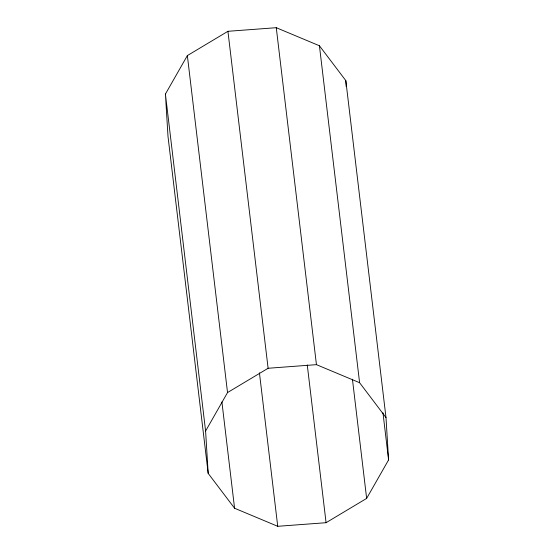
<?xml version="1.0" encoding="UTF-8"?>
<svg xmlns="http://www.w3.org/2000/svg" width="554" height="554" viewBox="0 0 554 554"><rect width="100%" height="100%" fill="white"/><g stroke="black" fill="none" stroke-linecap="round" stroke-linejoin="round"><path stroke-width="0.83" d="M165.417 94.069L187.356 55.594L227.929 31.301L276.266 27.7L319.423 45.753L345.821 80.621L386 417.584L388.583 459.931L366.644 498.406L326.071 522.699L277.734 526.3L234.577 508.247L208.179 473.379L168 136.416L165.417 94.069L205.596 431.033L208.179 473.379M205.596 431.033L227.535 392.557L268.108 368.265L316.445 364.657L359.601 382.71L386 417.584M382.959 412.772L388.583 459.931M319.423 45.753L359.601 382.71M352.434 379.227L366.644 498.406M276.266 27.7L316.445 364.657M307.262 364.934L326.071 522.699M227.929 31.301L268.108 368.265M259.431 372.828L277.734 526.3M187.356 55.594L227.535 392.557M221.905 401.927L234.577 508.247M345.821 80.621L346.181 86.556"/></g></svg>
